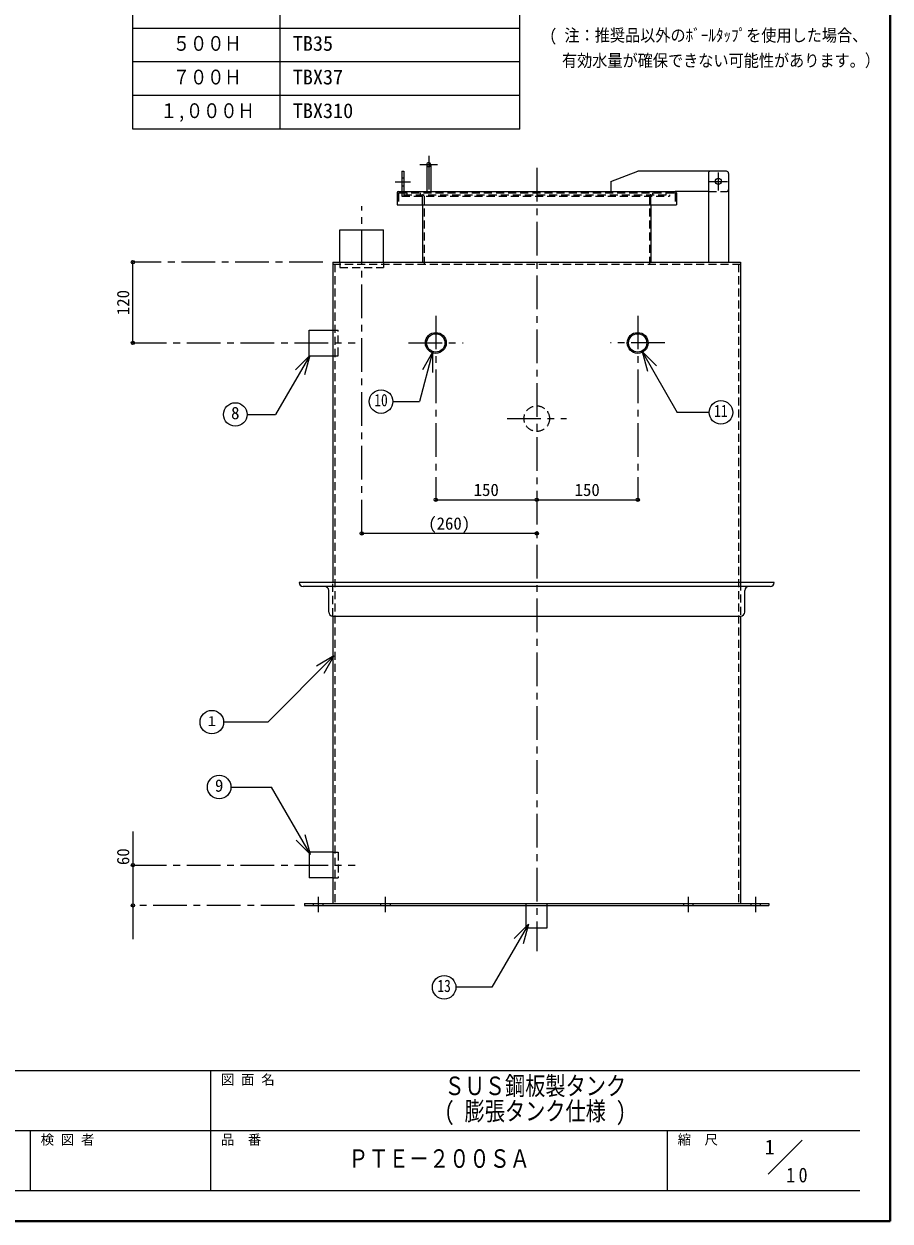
# Model space of a CAD drawing. Units: millimetres at full size, sheet at 1:10; details may follow other scales. Extents: x -2123 to 1927, y -1358 to 1452.
# Drawn here: x 640 to 1927, y -1358 to 421 of the extents above; entities that cross this region are included whole.
import ezdxf
from ezdxf.enums import TextEntityAlignment as Align

# ---------------------------------------------------------------- set-up
doc = ezdxf.new("R2010")
doc.units = ezdxf.units.MM
doc.header["$LTSCALE"] = 10
doc.header["$PDMODE"] = 32
doc.header["$PDSIZE"] = 5
doc.linetypes.add('CHAIN1', pattern=[8, 5, -1, 1, -1])
doc.linetypes.add('DASHED1', pattern=[1.8, 1.2, -0.6])
doc.layers.add('0-0', color=7, linetype='Continuous', lineweight=18)
doc.styles.add('ＭＳ ゴシック', font='')
doc.styles.get('ＭＳ ゴシック').set_extended_font_data('MS Gothic')

msp = doc.modelspace()

# ---------------------------------------------------------------- linework, layer by layer
at = {"layer": '0-0', "color": 1, "lineweight": 40}
for q in [(1927.2, 1451.91), (-2122.8, -1358.09)]:
    msp.add_line((1927.2, -1358.09), q, dxfattribs=at)
at = {"layer": '0-0', "color": 3}
for p, q in [((802.2, 264.41), (802.2, 664.41)), ((1377.2, 264.41), (1377.2, 664.41)), ((1020.95, 264.41), (1020.95, 614.41)), ((1377.2, 414.41), (802.2, 414.41)), ((1377.2, 364.41), (802.2, 364.41)), ((1377.2, 314.41), (802.2, 314.41)), ((1377.2, 264.41), (802.2, 264.41))]:
    msp.add_line(p, q, dxfattribs=at)
at = {"layer": '0-0', "color": 4, "linetype": 'CHAIN1', "lineweight": 9}
for p, q in [((1241.7, 224.91), (1241.7, 171.91)), ((1228.7, 211.91), (1254.7, 211.91)), ((1402.2, 206.91), (1402.2, -957.09)), ((1672.2, 173.41), (1672.2, 200.41)), ((1214.7, 185.91), (1191.7, 185.91)), ((1658.7, 186.91), (1685.7, 186.91)), ((1142.2, -336.09), (1142.2, 149.91)), ((1084.2, 66.91), (802.2, 66.91)), ((1252.2, -12.59), (1252.2, -286.09)), ((1552.2, -12.59), (1552.2, -286.09)), ((802.2, -53.09), (1132.2, -53.09)), ((1211.7, -53.09), (1292.7, -53.09)), ((1592.7, -53.09), (1511.7, -53.09)), ((1358.2, -165.59), (1446.2, -165.59)), ((802.2, -829.09), (1132.2, -829.09)), ((1042.2, -889.09), (802.2, -889.09)), ((1077.2, -876.09), (1077.2, -899.09)), ((1177.2, -876.09), (1177.2, -899.09)), ((1627.2, -876.09), (1627.2, -899.09)), ((1727.2, -876.09), (1727.2, -899.09))]:
    msp.add_line(p, q, dxfattribs=at)
at = {"layer": '0-0', "color": 4, "lineweight": 9}
for p, q in [((1201.7, 201.91), (1204.7, 201.91)), ((1201.7, 201.91), (1201.7, 171.91)), ((1204.7, 201.91), (1204.7, 171.91)), ((1512.2, 186.91), (1552.2, 201.91)), ((1660.2, 201.91), (1552.2, 201.91)), ((1512.2, 186.91), (1512.2, 171.91)), ((1657.2, 171.91), (1607.7, 171.91)), ((1232.7, 151.91), (1232.7, 66.91)), ((1571.7, 151.91), (1571.7, 66.91)), ((802.2, -53.09), (802.2, 66.91)), ((1402.2, -336.09), (1142.2, -336.09)), ((802.2, -779.09), (802.2, -939.09))]:
    msp.add_line(p, q, dxfattribs=at)
at = {"layer": '0-0'}
for p, q in [((1238.7, 211.91), (1238.7, 171.91)), ((1244.7, 211.91), (1244.7, 171.91)), ((1657.2, 198.91), (1657.2, 66.91)), ((1684.2, 201.91), (1660.2, 201.91)), ((1687.2, 198.91), (1687.2, 66.91)), ((1064.2, -72.09), (1064.2, -34.09)), ((1064.2, -34.09), (1099.2, -34.09)), ((1247.48, -67.06), (1227.88, -140.24)), ((1247.48, -67.06), (1232.48, -93.04)), ((1247.48, -67.06), (1247.48, -97.06)), ((1558.92, -65.98), (1566.69, -94.96)), ((1558.92, -65.98), (1580.14, -87.19)), ((1558.92, -65.98), (1611.09, -156.33)), ((1064.82, -71.66), (1014.17, -159.4)), ((1064.82, -71.66), (1043.61, -92.88)), ((1064.82, -71.66), (1057.06, -100.64)), ((1064.2, -72.09), (1099.2, -72.09)), ((1188.34, -140.24), (1227.88, -140.24)), ((971.8, -159.4), (1014.17, -159.4)), ((1658.41, -156.33), (1611.09, -156.33)), ((1100.87, -518.32), (1002.56, -616.63)), ((1100.87, -518.32), (1074.89, -533.32)), ((1100.87, -518.32), (1085.87, -544.3)), ((1002.56, -616.63), (936.9, -616.63)), ((947.84, -713.1), (1008.12, -713.1)), ((1065.88, -813.13), (1008.12, -713.1)), ((1065.88, -813.13), (1044.67, -791.92)), ((1065.88, -813.13), (1058.11, -784.16)), ((1064.2, -810.09), (1064.2, -848.09)), ((1099.2, -810.09), (1064.2, -810.09)), ((1099.2, -848.09), (1064.2, -848.09)), ((1386.7, -922.09), (1386.7, -889.09)), ((1389.84, -916.92), (1335.7, -1010.68)), ((1389.84, -916.92), (1368.62, -938.13)), ((1389.84, -916.92), (1382.07, -945.89)), ((1335.7, -1010.68), (1282.1, -1010.68)), ((1745.98, -1288.59), (1796.48, -1238.09))]:
    msp.add_line(p, q, dxfattribs=at)
at = {"layer": '0-0', "color": 4, "linetype": 'DASHED1', "lineweight": 9}
for p, q in [((1204.7, 191.91), (1201.7, 191.91)), ((1204.7, 179.91), (1201.7, 179.91)), ((1198.45, 171.91), (1198.45, 169.91)), ((1201.7, 171.91), (1201.7, 164.91)), ((1201.7, 164.91), (1599.7, 164.91)), ((1204.7, 171.91), (1204.7, 164.91)), ((1204.7, 166.91), (1599.7, 166.91)), ((1207.95, 171.91), (1207.95, 169.91)), ((1209.7, 166.91), (1209.7, 169.91)), ((1229.7, 166.91), (1229.7, 169.91)), ((1232.7, 151.91), (1232.7, 163.91)), ((1234.7, 164.91), (1234.7, 63.91)), ((1569.7, 164.91), (1569.7, 63.91)), ((1571.7, 151.91), (1571.7, 163.91)), ((1574.7, 166.91), (1574.7, 169.91)), ((1594.7, 166.91), (1594.7, 169.91)), ((1599.7, 166.91), (1599.7, 164.91)), ((1657.2, 171.91), (1684.2, 171.91)), ((1099.2, -34.09), (1107.2, -34.09)), ((1107.2, -72.09), (1107.2, -34.09)), ((1099.2, -72.09), (1107.2, -72.09)), ((1099.2, -810.09), (1107.2, -810.09)), ((1107.2, -810.09), (1107.2, -848.09)), ((1099.2, -848.09), (1107.2, -848.09)), ((1070.2, -886.09), (1070.2, -889.09)), ((1084.2, -886.09), (1084.2, -889.09)), ((1386.7, -889.09), (1386.7, -886.09)), ((1417.7, -889.09), (1417.7, -886.09)), ((1720.2, -886.09), (1720.2, -889.09)), ((1734.2, -886.09), (1734.2, -889.09))]:
    msp.add_line(p, q, dxfattribs=at)
at = {"layer": '0-0', "color": 5, "lineweight": 25}
for p, q in [((1196.7, 171.91), (1607.7, 171.91)), ((1609.7, 169.91), (1609.7, 151.91)), ((1196.7, 151.91), (1609.7, 151.91)), ((1174.7, 66.91), (1174.7, 114.91)), ((1099.2, 66.91), (1099.2, -409.09)), ((1099.2, 66.91), (1705.2, 66.91)), ((1705.2, 66.91), (1705.2, -409.09)), ((1755.2, -409.09), (1049, -409.09)), ((1749.2, -415.09), (1055, -415.09)), ((1093.2, -453.09), (1093.2, -421.09)), ((1711.2, -453.09), (1711.2, -421.09)), ((1099.2, -459.09), (1705.2, -459.09)), ((1099.2, -459.09), (1099.2, -886.09)), ((1705.2, -459.09), (1705.2, -886.09)), ((1057.2, -886.09), (1057.2, -889.09)), ((1057.2, -886.09), (1747.2, -886.09)), ((1057.2, -889.09), (1747.2, -889.09)), ((1747.2, -886.09), (1747.2, -889.09))]:
    msp.add_line(p, q, dxfattribs=at)
at = {"layer": '0-0', "linetype": 'DASHED1'}
for p, q in [((1196.7, 168.91), (1196.7, 151.91)), ((1197.7, 169.91), (1606.7, 169.91)), ((1607.7, 168.91), (1607.7, 151.91)), ((1099.2, 63.91), (1705.2, 63.91)), ((1102.2, 63.91), (1102.2, -886.09)), ((1109.7, 66.91), (1109.7, 58.91)), ((1109.7, 58.91), (1174.7, 58.91)), ((1174.7, 66.91), (1174.7, 58.91)), ((1702.2, 63.91), (1702.2, -886.09)), ((1099.2, -459.09), (1099.2, -409.09)), ((1705.2, -409.09), (1705.2, -459.09)), ((1170.2, -886.09), (1170.2, -889.09)), ((1184.2, -886.09), (1184.2, -889.09)), ((1620.2, -886.09), (1620.2, -889.09)), ((1634.2, -886.09), (1634.2, -889.09))]:
    msp.add_line(p, q, dxfattribs=at)
at = {"layer": '0-0', "color": 6, "lineweight": 25}
for p, q in [((-2077.8, -1134.52), (1882.2, -1134.52)), ((917.91, -1313.09), (917.91, -1134.52)), ((1882.2, -1223.8), (-153.52, -1223.8)), ((650.06, -1313.09), (650.06, -1223.8)), ((1596.48, -1313.09), (1596.48, -1223.8)), ((1882.2, -1313.09), (-2077.8, -1313.09))]:
    msp.add_line(p, q, dxfattribs=at)
at = {"layer": '0-0', "color": 5, "lineweight": 25}
for points in [[(1194.7, 169.91), (1194.7, 151.91), (1196.7, 151.91)], [(1109.7, 66.91), (1109.7, 114.91), (1174.7, 114.91)]]:
    msp.add_lwpolyline(points, dxfattribs=at)
at = {"layer": '0-0', "color": 4, "lineweight": 9}
msp.add_lwpolyline([(1252.2, -286.09), (1402.2, -286.09), (1552.2, -286.09)], dxfattribs=at)
at = {"layer": '0-0'}
msp.add_lwpolyline([(1386.7, -922.09), (1417.7, -922.09), (1417.7, -889.09)], dxfattribs=at)
for centre, radius in [((1672.2, 186.91), 4.5), ((1170.84, -140.24), 17.5), ((954.3, -159.4), 17.5), ((1675.91, -156.33), 17.5), ((919.4, -616.63), 17.5), ((930.34, -713.1), 17.5), ((1264.6, -1010.68), 17.5)]:
    msp.add_circle(centre, radius, dxfattribs=at)
at = {"layer": '0-0', "color": 5, "lineweight": 25}
for centre, radius in [((1252.2, -53.09), 15.5), ((1252.2, -53.09), 13.6), ((1552.2, -53.09), 15.5), ((1552.2, -53.09), 13.6)]:
    msp.add_circle(centre, radius, dxfattribs=at)
at = {"layer": '0-0', "color": 4, "linetype": 'DASHED1', "lineweight": 9}
msp.add_circle((1402.2, -165.59), 19, dxfattribs=at)
at = {"layer": '0-0'}
for centre, start, end in [((1241.7, 211.91), 360, 180), ((1660.2, 198.91), 90, 180), ((1684.2, 198.91), 0, 90)]:
    msp.add_arc(centre, 3, start, end, dxfattribs=at)
at = {"layer": '0-0', "color": 4, "linetype": 'DASHED1', "lineweight": 9}
for centre, radius, start, end in [((1241.7, 211.91), 3, 180, 0), ((1231.7, 163.91), 1, 0, 90), ((1232.7, 164.91), 2, 0, 90), ((1571.7, 164.91), 2, 90, 180), ((1572.7, 163.91), 1, 90, 180), ((1684.2, 174.91), 3, 270, 0)]:
    msp.add_arc(centre, radius, start, end, dxfattribs=at)
at = {"layer": '0-0', "color": 5, "lineweight": 25}
for centre, radius, start, end in [((1196.7, 169.91), 2, 90, 180), ((1607.7, 169.91), 2, 0, 90), ((1055, -409.09), 6, 180, 270), ((1749.2, -409.09), 6, 270, 0), ((1087.2, -421.09), 6, 0, 90), ((1717.2, -421.09), 6, 90, 180), ((1099.2, -453.09), 6, 180, 270), ((1705.2, -453.09), 6, 270, 0)]:
    msp.add_arc(centre, radius, start, end, dxfattribs=at)
at = {"layer": '0-0', "linetype": 'DASHED1'}
for centre, start, end in [((1197.7, 168.91), 90, 180), ((1606.7, 168.91), 0, 90)]:
    msp.add_arc(centre, 1, start, end, dxfattribs=at)
at = {"layer": '0-0', "color": 1}
for p in [(802.2, 66.91), (802.2, -53.09), (1252.2, -286.09), (1402.2, -286.09), (1552.2, -286.09), (1142.2, -336.09), (1402.2, -336.09), (802.2, -829.09), (802.2, -889.09)]:
    msp.add_point(p, dxfattribs=at)

# ---------------------------------------------------------------- texts
at = {"layer": '0-0', "style": 'ＭＳ ゴシック'}
for s, height, width, p in [('( 注：推奨品以外のﾎﾞｰﾙﾀｯﾌﾟを使用した場合、', 18.33, 0.9, (1420.95, 389.41)), ('５００Ｈ', 21.99, 0.85, (861.57, 374.41)), ('有効水量が確保できない可能性があります。）', 18.33, 0.9, (1439.7, 351.91)), ('７００Ｈ', 21.99, 0.85, (861.57, 324.41)), ('１,０００Ｈ', 21.99, 0.85, (842.82, 274.41)), ('10', 18.33, 0.8, (1160.84, -152.74)), ('11', 18.33, 0.8, (1665.91, -168.83)), ('1', 14.66, 1.25, (913.15, -626.63)), ('13', 18.33, 0.8, (1254.6, -1023.18)), ('ＳＵＳ鋼板製タンク', 27.49, 0.8, (1265.06, -1179.16)), ('( 膨張タンク仕様 )', 27.49, 0.8, (1265.06, -1216.66)), ('ＰＴＥ－２００ＳＡ', 27.49, 0.8, (1122.2, -1287.19))]:
    msp.add_text(s, height=height, dxfattribs=dict(at, width=width)).set_placement(p, align=Align.BOTTOM_LEFT)
for s, height, p in [('TB35', 21.99, (1039.7, 374.41)), ('TBX37', 21.99, (1039.7, 324.41)), ('TBX310', 21.99, (1039.7, 274.41)), ('8', 18.33, (948.05, -171.9)), ('150', 18.33, (1308.45, -286.09)), ('150', 18.33, (1458.45, -286.09)), ('(260)', 18.33, (1240.95, -336.09)), ('9', 18.33, (924.09, -725.6)), ('図 面 名', 14.66, (932.91, -1159.52)), ('検 図 者', 14.66, (665.06, -1248.8)), ('品\u3000番', 14.66, (932.91, -1248.8)), ('縮\u3000尺', 14.66, (1611.48, -1248.8)), ('1', 21.99, (1740.9, -1265.61))]:
    msp.add_text(s, height=height, dxfattribs=at).set_placement(p, align=Align.BOTTOM_LEFT)
for s, p in [('120', (802.2, -11.84)), ('60', (802.2, -829.09))]:
    msp.add_text(s, height=18.33, rotation=90, dxfattribs=at).set_placement(p, align=Align.BOTTOM_LEFT)
at = {"layer": '0-0', "insert": (1772.87, -1300.99), "char_height": 21.99, "attachment_point": 7, "style": 'ＭＳ ゴシック'}
msp.add_mtext('\\T1.36;\\W0.9;10', dxfattribs=at)

doc.saveas('drawing.dxf')
